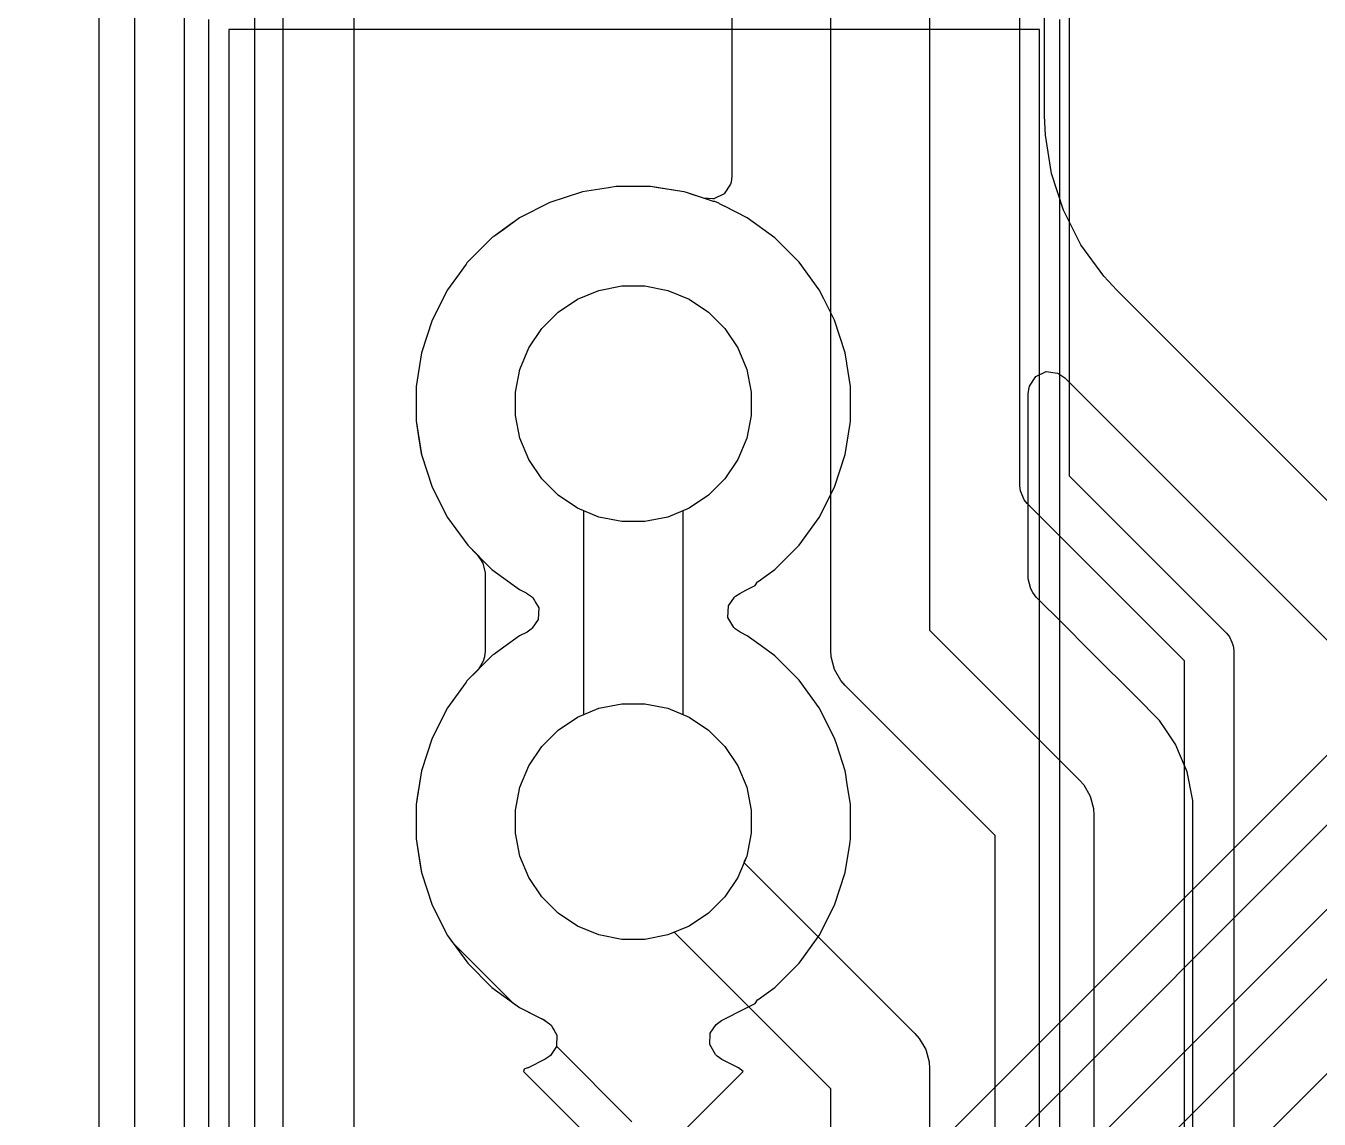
# Model space of a CAD drawing. Header units: inches. Extents: x 1.3 to 5.24, y -7.03 to -1.12.
# Drawn here: x 2.394 to 2.7035, y -4.3838 to -4.1222 of the extents above; entities that cross this region are included whole.
import ezdxf

# ---------------------------------------------------------------- set-up
doc = ezdxf.new("R2010")
doc.units = ezdxf.units.IN
doc.header["$MEASUREMENT"] = 0
for name, color, linetype, true_color in [('B.Cu', 153, 'CONTINUOUS', 0x4d7fc4), ('B.Mask', 4, 'CONTINUOUS', 0x02ffee), ('F.Cu', 13, 'CONTINUOUS', 0xc83434), ('F.Mask', 201, 'CONTINUOUS', 0xd864ff), ('F.Silkscreen', 41, 'CONTINUOUS', 0xf2eda1), ('In1.Cu', 91, 'CONTINUOUS', 0x7fc87f), ('In2.Cu', 33, 'CONTINUOUS', 0xce7d2c)]:
    doc.layers.add(name, color=color, linetype=linetype, true_color=true_color)

msp = doc.modelspace()

# ---------------------------------------------------------------- linework, layer by layer
at = {"layer": 'B.Cu', "linetype": 'CONTINUOUS'}
for p, q in [((2.5272, -4.16189), (2.51941, -4.16442)), ((2.5334, -4.16091), (2.5272, -4.16189)), ((2.53528, -4.16061), (2.5334, -4.16091)), ((2.54346, -4.16061), (2.53528, -4.16061)), ((2.53528, -4.16061), (2.53528, -4.16061)), ((2.54502, -4.16086), (2.54346, -4.16061)), ((2.54346, -4.16061), (2.54346, -4.16061)), ((2.55098, -4.1618), (2.54502, -4.16086)), ((2.55154, -4.16189), (2.55098, -4.1618)), ((2.55098, -4.1618), (2.55098, -4.1618)), ((2.55208, -4.16206), (2.55154, -4.16189)), ((2.55154, -4.16189), (2.55154, -4.16189)), ((2.55154, -4.16189), (2.55154, -4.16189)), ((2.55667, -4.16356), (2.55208, -4.16206)), ((2.55208, -4.16206), (2.55208, -4.16206)), ((2.51941, -4.16442), (2.51212, -4.16813)), ((2.55859, -4.16418), (2.55667, -4.16356)), ((2.55885, -4.16422), (2.55859, -4.16418)), ((2.55981, -4.16462), (2.55885, -4.16422)), ((2.56002, -4.16477), (2.55981, -4.16462)), ((2.5611, -4.16532), (2.56002, -4.16477)), ((2.56116, -4.16536), (2.5611, -4.16532)), ((2.56662, -4.16813), (2.56116, -4.16536)), ((2.51212, -4.16813), (2.50835, -4.17088)), ((2.57324, -4.17294), (2.56662, -4.16813)), ((2.50835, -4.17088), (2.50597, -4.1726)), ((2.50835, -4.17088), (2.50835, -4.17088)), ((2.50568, -4.17277), (2.49954, -4.17891)), ((2.50597, -4.1726), (2.50568, -4.17277)), ((2.57902, -4.17873), (2.57324, -4.17294)), ((2.49772, -4.18148), (2.49491, -4.18535)), ((2.49938, -4.1792), (2.49772, -4.18148)), ((2.49954, -4.17891), (2.49938, -4.1792)), ((2.58383, -4.18535), (2.57902, -4.17873)), ((2.53114, -4.18547), (2.53659, -4.18439)), ((2.53659, -4.18439), (2.54215, -4.18439)), ((2.54215, -4.18439), (2.5476, -4.18547)), ((2.49491, -4.18535), (2.49119, -4.19264)), ((2.52139, -4.19069), (2.52601, -4.1876)), ((2.52601, -4.1876), (2.53114, -4.18547)), ((2.5476, -4.18547), (2.55273, -4.1876)), ((2.55273, -4.1876), (2.55735, -4.19069)), ((2.58493, -4.18749), (2.58383, -4.18535)), ((2.58755, -4.19264), (2.58493, -4.18749)), ((2.51746, -4.19462), (2.52139, -4.19069)), ((2.55735, -4.19069), (2.56128, -4.19462)), ((2.49119, -4.19264), (2.48866, -4.20042)), ((2.59008, -4.20042), (2.58755, -4.19264)), ((2.51437, -4.19924), (2.51746, -4.19462)), ((2.56128, -4.19462), (2.56437, -4.19924)), ((2.51224, -4.20437), (2.51437, -4.19924)), ((2.56437, -4.19924), (2.5665, -4.20437)), ((2.48866, -4.20042), (2.48738, -4.20851)), ((2.59047, -4.20287), (2.59008, -4.20042)), ((2.59008, -4.20042), (2.59008, -4.20042)), ((2.59048, -4.20299), (2.59047, -4.20287)), ((2.59136, -4.20851), (2.59048, -4.20299)), ((2.51116, -4.20982), (2.51224, -4.20437)), ((2.5665, -4.20437), (2.56758, -4.20982)), ((2.48738, -4.20851), (2.48738, -4.21669)), ((2.59136, -4.21669), (2.59136, -4.20851)), ((2.51116, -4.21538), (2.51116, -4.20982)), ((2.56758, -4.20982), (2.56758, -4.21538)), ((2.51224, -4.22083), (2.51116, -4.21538)), ((2.56758, -4.21538), (2.5665, -4.22083)), ((2.48738, -4.21669), (2.48799, -4.22055)), ((2.59008, -4.22477), (2.59125, -4.21736)), ((2.59125, -4.21736), (2.59136, -4.21669)), ((2.48799, -4.22055), (2.48862, -4.2245)), ((2.51437, -4.22596), (2.51224, -4.22083)), ((2.5665, -4.22083), (2.56437, -4.22596)), ((2.48862, -4.2245), (2.48866, -4.22477)), ((2.48866, -4.22477), (2.49119, -4.23255)), ((2.58755, -4.23255), (2.59008, -4.22477)), ((2.51746, -4.23058), (2.51437, -4.22596)), ((2.56437, -4.22596), (2.56128, -4.23058)), ((2.52139, -4.23451), (2.51746, -4.23058)), ((2.56128, -4.23058), (2.55735, -4.23451)), ((2.49119, -4.23255), (2.49491, -4.23985)), ((2.58383, -4.23985), (2.58755, -4.23255)), ((2.52601, -4.2376), (2.52139, -4.23451)), ((2.55735, -4.23451), (2.55273, -4.2376)), ((2.49491, -4.23985), (2.49972, -4.24647)), ((2.53114, -4.23972), (2.52601, -4.2376)), ((2.53659, -4.24081), (2.53114, -4.23972)), ((2.5476, -4.23972), (2.54215, -4.24081)), ((2.55273, -4.2376), (2.5476, -4.23972)), ((2.57902, -4.24647), (2.58383, -4.23985)), ((2.54215, -4.24081), (2.53659, -4.24081)), ((2.49972, -4.24647), (2.5055, -4.25225)), ((2.57324, -4.25225), (2.57902, -4.24647)), ((2.5055, -4.25225), (2.51212, -4.25706)), ((2.56925, -4.25515), (2.57324, -4.25225)), ((2.56851, -4.2561), (2.56912, -4.25525)), ((2.56912, -4.25525), (2.56925, -4.25515)), ((2.51212, -4.25706), (2.51371, -4.25787)), ((2.51371, -4.25787), (2.51379, -4.25791)), ((2.51379, -4.25791), (2.51383, -4.25793)), ((2.51383, -4.25793), (2.51383, -4.25793)), ((2.51383, -4.25793), (2.51496, -4.25873)), ((2.51496, -4.25873), (2.51533, -4.25908)), ((2.56214, -4.26099), (2.56356, -4.25888)), ((2.56356, -4.25888), (2.56384, -4.25864)), ((2.56384, -4.25864), (2.56482, -4.25798)), ((2.56482, -4.25798), (2.56629, -4.25723)), ((2.56629, -4.25723), (2.56631, -4.25722)), ((2.56631, -4.25722), (2.56661, -4.25707)), ((2.56661, -4.25707), (2.56663, -4.25706)), ((2.56663, -4.25706), (2.56851, -4.2561)), ((2.51533, -4.25908), (2.51569, -4.25969)), ((2.51569, -4.25969), (2.51583, -4.25982)), ((2.51583, -4.25982), (2.51587, -4.26001)), ((2.51587, -4.26001), (2.51672, -4.26146)), ((2.51672, -4.26146), (2.5166, -4.2642)), ((2.56202, -4.26374), (2.56214, -4.26099)), ((2.5166, -4.2642), (2.51518, -4.26632)), ((2.56341, -4.26612), (2.56202, -4.26374)), ((2.51212, -4.26813), (2.50835, -4.27088)), ((2.51392, -4.26722), (2.51212, -4.26813)), ((2.51212, -4.26813), (2.51212, -4.26813)), ((2.5149, -4.26656), (2.51392, -4.26722)), ((2.51518, -4.26632), (2.5149, -4.26656)), ((2.56378, -4.26647), (2.56341, -4.26612)), ((2.56492, -4.26727), (2.56378, -4.26647)), ((2.56662, -4.26813), (2.56492, -4.26727)), ((2.56993, -4.27054), (2.56662, -4.26813)), ((2.50835, -4.27088), (2.50597, -4.2726)), ((2.50835, -4.27088), (2.50835, -4.27088)), ((2.57324, -4.27294), (2.56993, -4.27054)), ((2.56993, -4.27054), (2.56993, -4.27054)), ((2.50568, -4.27277), (2.49954, -4.27891)), ((2.50597, -4.2726), (2.50568, -4.27277)), ((2.57902, -4.27873), (2.57324, -4.27294)), ((2.57324, -4.27294), (2.57324, -4.27294)), ((2.49938, -4.2792), (2.49491, -4.28535)), ((2.49954, -4.27891), (2.49938, -4.2792)), ((2.58383, -4.28535), (2.57902, -4.27873)), ((2.49491, -4.28535), (2.49119, -4.29264)), ((2.52601, -4.2876), (2.53114, -4.28547)), ((2.53114, -4.28547), (2.53659, -4.28439)), ((2.53659, -4.28439), (2.54215, -4.28439)), ((2.54215, -4.28439), (2.5476, -4.28547)), ((2.5476, -4.28547), (2.55273, -4.2876)), ((2.58755, -4.29264), (2.58383, -4.28535)), ((2.58383, -4.28535), (2.58383, -4.28535)), ((2.52139, -4.29069), (2.52601, -4.2876)), ((2.55273, -4.2876), (2.55735, -4.29069)), ((2.49119, -4.29264), (2.48866, -4.30042)), ((2.51746, -4.29462), (2.52139, -4.29069)), ((2.55735, -4.29069), (2.56128, -4.29462)), ((2.58806, -4.29423), (2.58755, -4.29264)), ((2.58755, -4.29264), (2.58755, -4.29264)), ((2.58755, -4.29264), (2.58755, -4.29264)), ((2.51437, -4.29924), (2.51746, -4.29462)), ((2.56128, -4.29462), (2.56437, -4.29924)), ((2.59008, -4.30042), (2.58806, -4.29423)), ((2.51224, -4.30437), (2.51437, -4.29924)), ((2.56437, -4.29924), (2.5665, -4.30437)), ((2.48866, -4.30042), (2.48765, -4.30684)), ((2.59022, -4.30135), (2.59008, -4.30042)), ((2.59008, -4.30042), (2.59008, -4.30042)), ((2.5905, -4.30312), (2.59022, -4.30135)), ((2.51116, -4.30982), (2.51224, -4.30437)), ((2.5665, -4.30437), (2.56758, -4.30982)), ((2.59136, -4.30851), (2.5905, -4.30312)), ((2.48765, -4.30684), (2.48738, -4.30851)), ((2.48738, -4.30851), (2.48738, -4.31669)), ((2.59136, -4.31545), (2.59136, -4.30851)), ((2.51116, -4.31538), (2.51116, -4.30982)), ((2.56758, -4.30982), (2.56758, -4.31538)), ((2.48738, -4.31669), (2.48846, -4.32347)), ((2.51224, -4.32083), (2.51116, -4.31538)), ((2.56758, -4.31538), (2.5665, -4.32083)), ((2.59115, -4.31798), (2.59136, -4.31669)), ((2.59136, -4.31669), (2.59136, -4.31545)), ((2.51437, -4.32596), (2.51224, -4.32083)), ((2.5665, -4.32083), (2.56437, -4.32596)), ((2.59008, -4.32477), (2.59115, -4.31798)), ((2.48846, -4.32347), (2.48866, -4.32477)), ((2.48866, -4.32477), (2.49119, -4.33255)), ((2.51746, -4.33058), (2.51437, -4.32596)), ((2.56437, -4.32596), (2.56128, -4.33058)), ((2.58755, -4.33255), (2.59008, -4.32477)), ((2.49119, -4.33255), (2.49491, -4.33985)), ((2.52139, -4.33451), (2.51746, -4.33058)), ((2.56128, -4.33058), (2.55735, -4.33451)), ((2.58383, -4.33985), (2.58755, -4.33255)), ((2.52601, -4.3376), (2.52139, -4.33451)), ((2.55735, -4.33451), (2.55273, -4.3376)), ((2.53114, -4.33972), (2.52601, -4.3376)), ((2.55273, -4.3376), (2.5476, -4.33972)), ((2.49491, -4.33985), (2.4961, -4.34149)), ((2.4961, -4.34149), (2.51048, -4.35587)), ((2.53659, -4.34081), (2.53114, -4.33972)), ((2.54215, -4.34081), (2.53659, -4.34081)), ((2.5476, -4.33972), (2.54215, -4.34081)), ((2.57902, -4.34647), (2.58383, -4.33985)), ((2.57324, -4.35225), (2.57902, -4.34647)), ((2.56925, -4.35515), (2.57324, -4.35225)), ((2.51048, -4.35587), (2.51212, -4.35706)), ((2.51212, -4.35706), (2.51747, -4.35979)), ((2.56046, -4.3602), (2.56629, -4.35723)), ((2.56629, -4.35723), (2.56631, -4.35722)), ((2.56631, -4.35722), (2.56661, -4.35707)), ((2.56661, -4.35707), (2.56663, -4.35706)), ((2.56663, -4.35706), (2.56851, -4.3561)), ((2.56851, -4.3561), (2.56912, -4.35525)), ((2.56912, -4.35525), (2.56925, -4.35515)), ((2.51747, -4.35979), (2.51747, -4.35979)), ((2.51747, -4.35979), (2.51818, -4.36015)), ((2.51818, -4.36015), (2.51932, -4.36095)), ((2.51932, -4.36095), (2.51969, -4.3613)), ((2.55778, -4.36321), (2.55921, -4.3611)), ((2.55921, -4.3611), (2.55948, -4.36086)), ((2.55948, -4.36086), (2.56046, -4.3602)), ((2.51969, -4.3613), (2.52108, -4.36368)), ((2.52108, -4.36368), (2.52096, -4.36635)), ((2.55766, -4.36596), (2.55778, -4.36321)), ((2.52096, -4.36635), (2.539, -4.38439)), ((2.55905, -4.36834), (2.55766, -4.36596)), ((2.55942, -4.36869), (2.55905, -4.36834)), ((2.56056, -4.36949), (2.55942, -4.36869)), ((2.56454, -4.37152), (2.56056, -4.36949)), ((2.56056, -4.36949), (2.56056, -4.36949)), ((2.55112, -4.38693), (2.56569, -4.37235)), ((2.56569, -4.37235), (2.56454, -4.37152)), ((2.56454, -4.37152), (2.56454, -4.37152)), ((2.56454, -4.37152), (2.56454, -4.37152))]:
    msp.add_line(p, q, dxfattribs=at)
at = {"layer": 'B.Mask', "linetype": 'CONTINUOUS'}
for p, q in [((2.53114, -4.18547), (2.53659, -4.18439)), ((2.53659, -4.18439), (2.54215, -4.18439)), ((2.54215, -4.18439), (2.5476, -4.18547)), ((2.52139, -4.19069), (2.52601, -4.1876)), ((2.52601, -4.1876), (2.53114, -4.18547)), ((2.5476, -4.18547), (2.55273, -4.1876)), ((2.55273, -4.1876), (2.55735, -4.19069)), ((2.51746, -4.19462), (2.52139, -4.19069)), ((2.55735, -4.19069), (2.56128, -4.19462)), ((2.51437, -4.19924), (2.51746, -4.19462)), ((2.56128, -4.19462), (2.56437, -4.19924)), ((2.51224, -4.20437), (2.51437, -4.19924)), ((2.56437, -4.19924), (2.5665, -4.20437)), ((2.51116, -4.20982), (2.51224, -4.20437)), ((2.5665, -4.20437), (2.56758, -4.20982)), ((2.51116, -4.21538), (2.51116, -4.20982)), ((2.56758, -4.20982), (2.56758, -4.21538)), ((2.51224, -4.22083), (2.51116, -4.21538)), ((2.56758, -4.21538), (2.5665, -4.22083)), ((2.51437, -4.22596), (2.51224, -4.22083)), ((2.5665, -4.22083), (2.56437, -4.22596)), ((2.51746, -4.23058), (2.51437, -4.22596)), ((2.56437, -4.22596), (2.56128, -4.23058)), ((2.52139, -4.23451), (2.51746, -4.23058)), ((2.56128, -4.23058), (2.55735, -4.23451)), ((2.52601, -4.2376), (2.52139, -4.23451)), ((2.55735, -4.23451), (2.55273, -4.2376)), ((2.53114, -4.23972), (2.52601, -4.2376)), ((2.53659, -4.24081), (2.53114, -4.23972)), ((2.5476, -4.23972), (2.54215, -4.24081)), ((2.55273, -4.2376), (2.5476, -4.23972)), ((2.54215, -4.24081), (2.53659, -4.24081)), ((2.52601, -4.2876), (2.53114, -4.28547)), ((2.53114, -4.28547), (2.53659, -4.28439)), ((2.53659, -4.28439), (2.54215, -4.28439)), ((2.54215, -4.28439), (2.5476, -4.28547)), ((2.5476, -4.28547), (2.55273, -4.2876)), ((2.52139, -4.29069), (2.52601, -4.2876)), ((2.55273, -4.2876), (2.55735, -4.29069)), ((2.51746, -4.29462), (2.52139, -4.29069)), ((2.55735, -4.29069), (2.56128, -4.29462)), ((2.51437, -4.29924), (2.51746, -4.29462)), ((2.56128, -4.29462), (2.56437, -4.29924)), ((2.51224, -4.30437), (2.51437, -4.29924)), ((2.56437, -4.29924), (2.5665, -4.30437)), ((2.51116, -4.30982), (2.51224, -4.30437)), ((2.5665, -4.30437), (2.56758, -4.30982)), ((2.51116, -4.31538), (2.51116, -4.30982)), ((2.56758, -4.30982), (2.56758, -4.31538)), ((2.51224, -4.32083), (2.51116, -4.31538)), ((2.56758, -4.31538), (2.5665, -4.32083)), ((2.51437, -4.32596), (2.51224, -4.32083)), ((2.5665, -4.32083), (2.56437, -4.32596)), ((2.51746, -4.33058), (2.51437, -4.32596)), ((2.56437, -4.32596), (2.56128, -4.33058)), ((2.52139, -4.33451), (2.51746, -4.33058)), ((2.56128, -4.33058), (2.55735, -4.33451)), ((2.52601, -4.3376), (2.52139, -4.33451)), ((2.55735, -4.33451), (2.55273, -4.3376)), ((2.53114, -4.33972), (2.52601, -4.3376)), ((2.55273, -4.3376), (2.5476, -4.33972)), ((2.53659, -4.34081), (2.53114, -4.33972)), ((2.54215, -4.34081), (2.53659, -4.34081)), ((2.5476, -4.33972), (2.54215, -4.34081))]:
    msp.add_line(p, q, dxfattribs=at)
at = {"layer": 'F.Cu', "linetype": 'CONTINUOUS'}
for p, q in [((2.43189, -3.88268), (2.43189, -4.74637)), ((2.42008, -4.74882), (2.42008, -3.88512)), ((2.6378, -4.1437), (2.6378, -3.93209)), ((2.41142, -3.97638), (2.41142, -4.27165)), ((2.45553, -4.53897), (2.45553, -3.99773)), ((2.61024, -4.01575), (2.61024, -4.26676)), ((2.58661, -4.27165), (2.58661, -4.02064)), ((2.56297, -4.03287), (2.56297, -4.15818)), ((2.63798, -4.14833), (2.6378, -4.1437)), ((2.63943, -4.15749), (2.63798, -4.14833)), ((2.56277, -4.15956), (2.56262, -4.16008)), ((2.56297, -4.15818), (2.56277, -4.15956)), ((2.56297, -4.15818), (2.56297, -4.15818)), ((2.56297, -4.15818), (2.56297, -4.15818)), ((2.64229, -4.1663), (2.63943, -4.15749)), ((2.5272, -4.16189), (2.51941, -4.16442)), ((2.5334, -4.16091), (2.5272, -4.16189)), ((2.53528, -4.16061), (2.5334, -4.16091)), ((2.54346, -4.16061), (2.53528, -4.16061)), ((2.53528, -4.16061), (2.53528, -4.16061)), ((2.54483, -4.16083), (2.54346, -4.16061)), ((2.54346, -4.16061), (2.54346, -4.16061)), ((2.55098, -4.1618), (2.54483, -4.16083)), ((2.55154, -4.16189), (2.55098, -4.1618)), ((2.55098, -4.1618), (2.55098, -4.1618)), ((2.55208, -4.16206), (2.55154, -4.16189)), ((2.55154, -4.16189), (2.55154, -4.16189)), ((2.55154, -4.16189), (2.55154, -4.16189)), ((2.55344, -4.16251), (2.55208, -4.16206)), ((2.55208, -4.16206), (2.55208, -4.16206)), ((2.55572, -4.16325), (2.55344, -4.16251)), ((2.55344, -4.16251), (2.55344, -4.16251)), ((2.55344, -4.16251), (2.55344, -4.16251)), ((2.56113, -4.1624), (2.55863, -4.16354)), ((2.56262, -4.16008), (2.56113, -4.1624)), ((2.51941, -4.16442), (2.51212, -4.16813)), ((2.55616, -4.16339), (2.55572, -4.16325)), ((2.55836, -4.16358), (2.55616, -4.16339)), ((2.55863, -4.16354), (2.55836, -4.16358)), ((2.55863, -4.16354), (2.55863, -4.16354)), ((2.51113, -4.16885), (2.51013, -4.16958)), ((2.51212, -4.16813), (2.51113, -4.16885)), ((2.6465, -4.17456), (2.64229, -4.1663)), ((2.51013, -4.16958), (2.50597, -4.1726)), ((2.50568, -4.17277), (2.49954, -4.17891)), ((2.50597, -4.1726), (2.50568, -4.17277)), ((2.65194, -4.18205), (2.6465, -4.17456)), ((2.49772, -4.18148), (2.49491, -4.18535)), ((2.49938, -4.1792), (2.49772, -4.18148)), ((2.49954, -4.17891), (2.49938, -4.1792)), ((2.53114, -4.18547), (2.53659, -4.18439)), ((2.53659, -4.18439), (2.54215, -4.18439)), ((2.54215, -4.18439), (2.5476, -4.18547)), ((2.65509, -4.18546), (2.65194, -4.18205)), ((2.49491, -4.18535), (2.49119, -4.19264)), ((2.52139, -4.19069), (2.52601, -4.1876)), ((2.52601, -4.1876), (2.53114, -4.18547)), ((2.5476, -4.18547), (2.55273, -4.1876)), ((2.55273, -4.1876), (2.55735, -4.19069)), ((2.83226, -4.36262), (2.65509, -4.18546)), ((2.51746, -4.19462), (2.52139, -4.19069)), ((2.55735, -4.19069), (2.56128, -4.19462)), ((2.49119, -4.19264), (2.48866, -4.20042)), ((2.51437, -4.19924), (2.51746, -4.19462)), ((2.56128, -4.19462), (2.56437, -4.19924)), ((2.51224, -4.20437), (2.51437, -4.19924)), ((2.56437, -4.19924), (2.5665, -4.20437)), ((2.48866, -4.20042), (2.48738, -4.20851)), ((2.51116, -4.20982), (2.51224, -4.20437)), ((2.5665, -4.20437), (2.56758, -4.20982)), ((2.6342, -4.20836), (2.63569, -4.20605)), ((2.63569, -4.20605), (2.63819, -4.20491)), ((2.63819, -4.20491), (2.64091, -4.2053)), ((2.64091, -4.2053), (2.64119, -4.20542)), ((2.64119, -4.20542), (2.64261, -4.20641)), ((2.48738, -4.20851), (2.48738, -4.21669)), ((2.63388, -4.21017), (2.63408, -4.20879)), ((2.63408, -4.20879), (2.6342, -4.20836)), ((2.64261, -4.20641), (2.81937, -4.38317)), ((2.51116, -4.21538), (2.51116, -4.20982)), ((2.56758, -4.20982), (2.56758, -4.21538)), ((2.63388, -4.25453), (2.63388, -4.21017)), ((2.51224, -4.22083), (2.51116, -4.21538)), ((2.56758, -4.21538), (2.5665, -4.22083)), ((2.48738, -4.21669), (2.48866, -4.22477)), ((2.51437, -4.22596), (2.51224, -4.22083)), ((2.5665, -4.22083), (2.56437, -4.22596)), ((2.48866, -4.22477), (2.48866, -4.22477)), ((2.48866, -4.22477), (2.48866, -4.22477)), ((2.48866, -4.22477), (2.48866, -4.22477)), ((2.48866, -4.22477), (2.49119, -4.23256)), ((2.51746, -4.23058), (2.51437, -4.22596)), ((2.56437, -4.22596), (2.56128, -4.23058)), ((2.52139, -4.23451), (2.51746, -4.23058)), ((2.56128, -4.23058), (2.55735, -4.23451)), ((2.49119, -4.23256), (2.49416, -4.23838)), ((2.52601, -4.2376), (2.52139, -4.23451)), ((2.55735, -4.23451), (2.55273, -4.2376)), ((2.49416, -4.23838), (2.49491, -4.23985)), ((2.49491, -4.23985), (2.49972, -4.24647)), ((2.52756, -4.23824), (2.52601, -4.2376)), ((2.52756, -4.28696), (2.52756, -4.23824)), ((2.55273, -4.2376), (2.55118, -4.23824)), ((2.55118, -4.23824), (2.55118, -4.28696)), ((2.49972, -4.24647), (2.49972, -4.24647)), ((2.49972, -4.24647), (2.50199, -4.24874)), ((2.50199, -4.24874), (2.50282, -4.24985)), ((2.50282, -4.24985), (2.50332, -4.25076)), ((2.50332, -4.25076), (2.50392, -4.2531)), ((2.50392, -4.2531), (2.50392, -4.2718)), ((2.63448, -4.25687), (2.63388, -4.25453)), ((2.63497, -4.25778), (2.63448, -4.25687)), ((2.6358, -4.25889), (2.63497, -4.25778)), ((2.64229, -4.26538), (2.6358, -4.25889)), ((2.6358, -4.25889), (2.6358, -4.25889)), ((2.6358, -4.25889), (2.6358, -4.25889)), ((2.61024, -4.26676), (2.64615, -4.30267)), ((2.64828, -4.27137), (2.64229, -4.26538)), ((2.6604, -4.28349), (2.64828, -4.27137)), ((2.41142, -4.27165), (2.41142, -4.80315)), ((2.50343, -4.27417), (2.5022, -4.27625)), ((2.50372, -4.27318), (2.50343, -4.27417)), ((2.50392, -4.2718), (2.50372, -4.27318)), ((2.58672, -4.2732), (2.58661, -4.27165)), ((2.58751, -4.27617), (2.58672, -4.2732)), ((2.5022, -4.27625), (2.49954, -4.27891)), ((2.58905, -4.27884), (2.58751, -4.27617)), ((2.49938, -4.2792), (2.49491, -4.28535)), ((2.49954, -4.27891), (2.49938, -4.2792)), ((2.59007, -4.28001), (2.58905, -4.27884)), ((2.62598, -4.31592), (2.59007, -4.28001)), ((2.66441, -4.2875), (2.6604, -4.28349)), ((2.49491, -4.28535), (2.49119, -4.29264)), ((2.52139, -4.29069), (2.52601, -4.2876)), ((2.52601, -4.2876), (2.52756, -4.28696)), ((2.55118, -4.28696), (2.55273, -4.2876)), ((2.55273, -4.2876), (2.55735, -4.29069)), ((2.66519, -4.28829), (2.66441, -4.2875)), ((2.66533, -4.28842), (2.66519, -4.28829)), ((2.6668, -4.29062), (2.66533, -4.28842)), ((2.49119, -4.29264), (2.48866, -4.30042)), ((2.51746, -4.29462), (2.52139, -4.29069)), ((2.55735, -4.29069), (2.56128, -4.29462)), ((2.66921, -4.29423), (2.6668, -4.29062)), ((2.51437, -4.29924), (2.51746, -4.29462)), ((2.56128, -4.29462), (2.56437, -4.29924)), ((2.66924, -4.29427), (2.66921, -4.29423)), ((2.6693, -4.29445), (2.66924, -4.29427)), ((2.66987, -4.29581), (2.6693, -4.29445)), ((2.67189, -4.30068), (2.66987, -4.29581)), ((2.51224, -4.30437), (2.51437, -4.29924)), ((2.56437, -4.29924), (2.5665, -4.30437)), ((2.48866, -4.30042), (2.48738, -4.30851)), ((2.67316, -4.30711), (2.67189, -4.30068)), ((2.51116, -4.30982), (2.51224, -4.30437)), ((2.5665, -4.30437), (2.56758, -4.30982)), ((2.64615, -4.30267), (2.64717, -4.30383)), ((2.64717, -4.30383), (2.64871, -4.3065)), ((2.48738, -4.30851), (2.48738, -4.31669)), ((2.64871, -4.3065), (2.64951, -4.30948)), ((2.67325, -4.30753), (2.67316, -4.30711)), ((2.67325, -4.45514), (2.67325, -4.30753)), ((2.51116, -4.31538), (2.51116, -4.30982)), ((2.56758, -4.30982), (2.56758, -4.31538)), ((2.64951, -4.30948), (2.64961, -4.31102)), ((2.64961, -4.31102), (2.64961, -4.4685)), ((2.48738, -4.31669), (2.48866, -4.32477)), ((2.51224, -4.32083), (2.51116, -4.31538)), ((2.56758, -4.31538), (2.5665, -4.32083)), ((2.62598, -4.46361), (2.62598, -4.31592)), ((2.51437, -4.32596), (2.51224, -4.32083)), ((2.5665, -4.32083), (2.56585, -4.32238)), ((2.56585, -4.32238), (2.60678, -4.3633)), ((2.48866, -4.32477), (2.48866, -4.32477)), ((2.48866, -4.32477), (2.48866, -4.32477)), ((2.48866, -4.32477), (2.48866, -4.32477)), ((2.48866, -4.32477), (2.49119, -4.33256)), ((2.51746, -4.33058), (2.51437, -4.32596)), ((2.49119, -4.33256), (2.49347, -4.33703)), ((2.52139, -4.33451), (2.51746, -4.33058)), ((2.52601, -4.3376), (2.52139, -4.33451)), ((2.49347, -4.33703), (2.49491, -4.33985)), ((2.53114, -4.33972), (2.52601, -4.3376)), ((2.54915, -4.33908), (2.5476, -4.33972)), ((2.58661, -4.37655), (2.54915, -4.33908)), ((2.49491, -4.33985), (2.49972, -4.34647)), ((2.53659, -4.34081), (2.53114, -4.33972)), ((2.54215, -4.34081), (2.53659, -4.34081)), ((2.5476, -4.33972), (2.54215, -4.34081)), ((2.49972, -4.34647), (2.5055, -4.35225)), ((2.5055, -4.35225), (2.51212, -4.35706)), ((2.51212, -4.35706), (2.51638, -4.35923)), ((2.51638, -4.35923), (2.51816, -4.36014)), ((2.51816, -4.36014), (2.51818, -4.36015)), ((2.51818, -4.36015), (2.51818, -4.36015)), ((2.51818, -4.36015), (2.51932, -4.36095)), ((2.51932, -4.36095), (2.51969, -4.3613)), ((2.51969, -4.3613), (2.52004, -4.36191)), ((2.52004, -4.36191), (2.52018, -4.36204)), ((2.52018, -4.36204), (2.52023, -4.36223)), ((2.52023, -4.36223), (2.52108, -4.36368)), ((2.52108, -4.36368), (2.52096, -4.36642)), ((2.60678, -4.3633), (2.6078, -4.36446)), ((2.52096, -4.36642), (2.51953, -4.36854)), ((2.6078, -4.36446), (2.60934, -4.36713)), ((2.60934, -4.36713), (2.61014, -4.37011)), ((2.51828, -4.36944), (2.5142, -4.37152)), ((2.51926, -4.36878), (2.51828, -4.36944)), ((2.51953, -4.36854), (2.51926, -4.36878)), ((2.61014, -4.37011), (2.61024, -4.37165)), ((2.51328, -4.3718), (2.51305, -4.37235)), ((2.51305, -4.37235), (2.52762, -4.38693)), ((2.51399, -4.37154), (2.51328, -4.3718)), ((2.51403, -4.37162), (2.51399, -4.37154)), ((2.5142, -4.37152), (2.51403, -4.37162)), ((2.61024, -4.37165), (2.61024, -4.44882)), ((2.58661, -4.44393), (2.58661, -4.37655))]:
    msp.add_line(p, q, dxfattribs=at)
at = {"layer": 'F.Mask', "linetype": 'CONTINUOUS'}
for p, q in [((2.53114, -4.18547), (2.53659, -4.18439)), ((2.53659, -4.18439), (2.54215, -4.18439)), ((2.54215, -4.18439), (2.5476, -4.18547)), ((2.52139, -4.19069), (2.52601, -4.1876)), ((2.52601, -4.1876), (2.53114, -4.18547)), ((2.5476, -4.18547), (2.55273, -4.1876)), ((2.55273, -4.1876), (2.55735, -4.19069)), ((2.51746, -4.19462), (2.52139, -4.19069)), ((2.55735, -4.19069), (2.56128, -4.19462)), ((2.51437, -4.19924), (2.51746, -4.19462)), ((2.56128, -4.19462), (2.56437, -4.19924)), ((2.51224, -4.20437), (2.51437, -4.19924)), ((2.56437, -4.19924), (2.5665, -4.20437)), ((2.51116, -4.20982), (2.51224, -4.20437)), ((2.5665, -4.20437), (2.56758, -4.20982)), ((2.51116, -4.21538), (2.51116, -4.20982)), ((2.56758, -4.20982), (2.56758, -4.21538)), ((2.51224, -4.22083), (2.51116, -4.21538)), ((2.56758, -4.21538), (2.5665, -4.22083)), ((2.51437, -4.22596), (2.51224, -4.22083)), ((2.5665, -4.22083), (2.56437, -4.22596)), ((2.51746, -4.23058), (2.51437, -4.22596)), ((2.56437, -4.22596), (2.56128, -4.23058)), ((2.52139, -4.23451), (2.51746, -4.23058)), ((2.56128, -4.23058), (2.55735, -4.23451)), ((2.52601, -4.2376), (2.52139, -4.23451)), ((2.55735, -4.23451), (2.55273, -4.2376)), ((2.53114, -4.23972), (2.52601, -4.2376)), ((2.53659, -4.24081), (2.53114, -4.23972)), ((2.5476, -4.23972), (2.54215, -4.24081)), ((2.55273, -4.2376), (2.5476, -4.23972)), ((2.54215, -4.24081), (2.53659, -4.24081)), ((2.52601, -4.2876), (2.53114, -4.28547)), ((2.53114, -4.28547), (2.53659, -4.28439)), ((2.53659, -4.28439), (2.54215, -4.28439)), ((2.54215, -4.28439), (2.5476, -4.28547)), ((2.5476, -4.28547), (2.55273, -4.2876)), ((2.52139, -4.29069), (2.52601, -4.2876)), ((2.55273, -4.2876), (2.55735, -4.29069)), ((2.51746, -4.29462), (2.52139, -4.29069)), ((2.55735, -4.29069), (2.56128, -4.29462)), ((2.51437, -4.29924), (2.51746, -4.29462)), ((2.56128, -4.29462), (2.56437, -4.29924)), ((2.51224, -4.30437), (2.51437, -4.29924)), ((2.56437, -4.29924), (2.5665, -4.30437)), ((2.51116, -4.30982), (2.51224, -4.30437)), ((2.5665, -4.30437), (2.56758, -4.30982)), ((2.51116, -4.31538), (2.51116, -4.30982)), ((2.56758, -4.30982), (2.56758, -4.31538)), ((2.51224, -4.32083), (2.51116, -4.31538)), ((2.56758, -4.31538), (2.5665, -4.32083)), ((2.51437, -4.32596), (2.51224, -4.32083)), ((2.5665, -4.32083), (2.56437, -4.32596)), ((2.51746, -4.33058), (2.51437, -4.32596)), ((2.56437, -4.32596), (2.56128, -4.33058)), ((2.52139, -4.33451), (2.51746, -4.33058)), ((2.56128, -4.33058), (2.55735, -4.33451)), ((2.52601, -4.3376), (2.52139, -4.33451)), ((2.55735, -4.33451), (2.55273, -4.3376)), ((2.53114, -4.33972), (2.52601, -4.3376)), ((2.55273, -4.3376), (2.5476, -4.33972)), ((2.53659, -4.34081), (2.53114, -4.33972)), ((2.54215, -4.34081), (2.53659, -4.34081)), ((2.5476, -4.33972), (2.54215, -4.34081))]:
    msp.add_line(p, q, dxfattribs=at)
at = {"layer": 'F.Silkscreen', "linetype": 'CONTINUOUS'}
for p, q in [((2.4378, -4.50453), (2.4378, -4.12067)), ((2.64134, -4.12067), (2.64134, -4.50453)), ((2.44252, -4.12303), (2.44252, -4.50217)), ((2.63661, -4.12303), (2.44252, -4.12303)), ((2.63661, -4.50217), (2.63661, -4.12303))]:
    msp.add_line(p, q, dxfattribs=at)
at = {"layer": 'In1.Cu', "linetype": 'CONTINUOUS'}
for p, q in [((2.44882, -4.44393), (2.44882, -3.95669)), ((2.47244, -3.95669), (2.47244, -4.44882)), ((2.6437, -3.95669), (2.6437, -4.22984)), ((2.63189, -4.23228), (2.63189, -3.95914)), ((2.53114, -4.18547), (2.53659, -4.18439)), ((2.53659, -4.18439), (2.54215, -4.18439)), ((2.54215, -4.18439), (2.5476, -4.18547)), ((2.52139, -4.19069), (2.52601, -4.1876)), ((2.52601, -4.1876), (2.53114, -4.18547)), ((2.5476, -4.18547), (2.55273, -4.1876)), ((2.55273, -4.1876), (2.55735, -4.19069)), ((2.51746, -4.19462), (2.52139, -4.19069)), ((2.55735, -4.19069), (2.56128, -4.19462)), ((2.51437, -4.19924), (2.51746, -4.19462)), ((2.56128, -4.19462), (2.56437, -4.19924)), ((2.51224, -4.20437), (2.51437, -4.19924)), ((2.56437, -4.19924), (2.5665, -4.20437)), ((2.51116, -4.20982), (2.51224, -4.20437)), ((2.5665, -4.20437), (2.56758, -4.20982)), ((2.51116, -4.21538), (2.51116, -4.20982)), ((2.56758, -4.20982), (2.56758, -4.21538)), ((2.51224, -4.22083), (2.51116, -4.21538)), ((2.56758, -4.21538), (2.5665, -4.22083)), ((2.51437, -4.22596), (2.51224, -4.22083)), ((2.5665, -4.22083), (2.56437, -4.22596)), ((2.51746, -4.23058), (2.51437, -4.22596)), ((2.56437, -4.22596), (2.56128, -4.23058)), ((2.52139, -4.23451), (2.51746, -4.23058)), ((2.56128, -4.23058), (2.55735, -4.23451)), ((2.6437, -4.22984), (2.68134, -4.26748)), ((2.632, -4.23344), (2.63189, -4.23228)), ((2.63288, -4.23556), (2.632, -4.23344)), ((2.52601, -4.2376), (2.52139, -4.23451)), ((2.55735, -4.23451), (2.55273, -4.2376)), ((2.63362, -4.23646), (2.63288, -4.23556)), ((2.67126, -4.2741), (2.63362, -4.23646)), ((2.53114, -4.23972), (2.52601, -4.2376)), ((2.53659, -4.24081), (2.53114, -4.23972)), ((2.5476, -4.23972), (2.54215, -4.24081)), ((2.55273, -4.2376), (2.5476, -4.23972)), ((2.54215, -4.24081), (2.53659, -4.24081)), ((2.68134, -4.26748), (2.68208, -4.26837)), ((2.68208, -4.26837), (2.68259, -4.26962)), ((2.68259, -4.26962), (2.68296, -4.2705)), ((2.68296, -4.2705), (2.68307, -4.27165)), ((2.67126, -4.52511), (2.67126, -4.2741)), ((2.68307, -4.27165), (2.68307, -4.52756)), ((2.52601, -4.2876), (2.53114, -4.28547)), ((2.53114, -4.28547), (2.53659, -4.28439)), ((2.53659, -4.28439), (2.54215, -4.28439)), ((2.54215, -4.28439), (2.5476, -4.28547)), ((2.5476, -4.28547), (2.55273, -4.2876)), ((2.52139, -4.29069), (2.52601, -4.2876)), ((2.55273, -4.2876), (2.55735, -4.29069)), ((2.51746, -4.29462), (2.52139, -4.29069)), ((2.55735, -4.29069), (2.56128, -4.29462)), ((2.51437, -4.29924), (2.51746, -4.29462)), ((2.56128, -4.29462), (2.56437, -4.29924)), ((2.51224, -4.30437), (2.51437, -4.29924)), ((2.56437, -4.29924), (2.5665, -4.30437)), ((2.51116, -4.30982), (2.51224, -4.30437)), ((2.5665, -4.30437), (2.56758, -4.30982)), ((2.51116, -4.31538), (2.51116, -4.30982)), ((2.56758, -4.30982), (2.56758, -4.31538)), ((2.51224, -4.32083), (2.51116, -4.31538)), ((2.56758, -4.31538), (2.5665, -4.32083)), ((2.51437, -4.32596), (2.51224, -4.32083)), ((2.5665, -4.32083), (2.56437, -4.32596)), ((2.51746, -4.33058), (2.51437, -4.32596)), ((2.56437, -4.32596), (2.56128, -4.33058)), ((2.52139, -4.33451), (2.51746, -4.33058)), ((2.56128, -4.33058), (2.55735, -4.33451)), ((2.52601, -4.3376), (2.52139, -4.33451)), ((2.55735, -4.33451), (2.55273, -4.3376)), ((2.53114, -4.33972), (2.52601, -4.3376)), ((2.55273, -4.3376), (2.5476, -4.33972)), ((2.53659, -4.34081), (2.53114, -4.33972)), ((2.54215, -4.34081), (2.53659, -4.34081)), ((2.5476, -4.33972), (2.54215, -4.34081))]:
    msp.add_line(p, q, dxfattribs=at)
at = {"layer": 'In2.Cu', "linetype": 'CONTINUOUS'}
for p, q in [((2.53114, -4.18547), (2.53659, -4.18439)), ((2.53659, -4.18439), (2.54215, -4.18439)), ((2.54215, -4.18439), (2.5476, -4.18547)), ((2.52139, -4.19069), (2.52601, -4.1876)), ((2.52601, -4.1876), (2.53114, -4.18547)), ((2.5476, -4.18547), (2.55273, -4.1876)), ((2.55273, -4.1876), (2.55735, -4.19069)), ((2.34263, -4.65945), (2.81334, -4.18874)), ((2.51746, -4.19462), (2.52139, -4.19069)), ((2.55735, -4.19069), (2.56128, -4.19462)), ((2.51437, -4.19924), (2.51746, -4.19462)), ((2.56128, -4.19462), (2.56437, -4.19924)), ((2.81996, -4.19882), (2.34925, -4.66953)), ((2.51224, -4.20437), (2.51437, -4.19924)), ((2.56437, -4.19924), (2.5665, -4.20437)), ((2.51116, -4.20982), (2.51224, -4.20437)), ((2.5665, -4.20437), (2.56758, -4.20982)), ((2.51116, -4.21538), (2.51116, -4.20982)), ((2.56758, -4.20982), (2.56758, -4.21538)), ((2.51224, -4.22083), (2.51116, -4.21538)), ((2.56758, -4.21538), (2.5665, -4.22083)), ((2.51437, -4.22596), (2.51224, -4.22083)), ((2.5665, -4.22083), (2.56437, -4.22596)), ((2.51746, -4.23058), (2.51437, -4.22596)), ((2.56437, -4.22596), (2.56128, -4.23058)), ((2.34007, -4.69882), (2.81078, -4.22811)), ((2.52139, -4.23451), (2.51746, -4.23058)), ((2.56128, -4.23058), (2.55735, -4.23451)), ((2.52601, -4.2376), (2.52139, -4.23451)), ((2.55735, -4.23451), (2.55273, -4.2376)), ((2.81741, -4.23819), (2.3467, -4.7089)), ((2.53114, -4.23972), (2.52601, -4.2376)), ((2.53659, -4.24081), (2.53114, -4.23972)), ((2.5476, -4.23972), (2.54215, -4.24081)), ((2.55273, -4.2376), (2.5476, -4.23972)), ((2.54215, -4.24081), (2.53659, -4.24081)), ((2.34007, -4.73819), (2.83047, -4.24779)), ((2.52601, -4.2876), (2.53114, -4.28547)), ((2.53114, -4.28547), (2.53659, -4.28439)), ((2.53659, -4.28439), (2.54215, -4.28439)), ((2.54215, -4.28439), (2.5476, -4.28547)), ((2.5476, -4.28547), (2.55273, -4.2876)), ((2.52139, -4.29069), (2.52601, -4.2876)), ((2.55273, -4.2876), (2.55735, -4.29069)), ((2.51746, -4.29462), (2.52139, -4.29069)), ((2.55735, -4.29069), (2.56128, -4.29462)), ((2.51437, -4.29924), (2.51746, -4.29462)), ((2.56128, -4.29462), (2.56437, -4.29924)), ((2.51224, -4.30437), (2.51437, -4.29924)), ((2.56437, -4.29924), (2.5665, -4.30437)), ((2.51116, -4.30982), (2.51224, -4.30437)), ((2.5665, -4.30437), (2.56758, -4.30982)), ((2.51116, -4.31538), (2.51116, -4.30982)), ((2.56758, -4.30982), (2.56758, -4.31538)), ((2.51224, -4.32083), (2.51116, -4.31538)), ((2.56758, -4.31538), (2.5665, -4.32083)), ((2.51437, -4.32596), (2.51224, -4.32083)), ((2.5665, -4.32083), (2.56437, -4.32596)), ((2.51746, -4.33058), (2.51437, -4.32596)), ((2.56437, -4.32596), (2.56128, -4.33058)), ((2.52139, -4.33451), (2.51746, -4.33058)), ((2.56128, -4.33058), (2.55735, -4.33451)), ((2.52601, -4.3376), (2.52139, -4.33451)), ((2.55735, -4.33451), (2.55273, -4.3376)), ((2.53114, -4.33972), (2.52601, -4.3376)), ((2.55273, -4.3376), (2.5476, -4.33972)), ((2.53659, -4.34081), (2.53114, -4.33972)), ((2.54215, -4.34081), (2.53659, -4.34081)), ((2.5476, -4.33972), (2.54215, -4.34081))]:
    msp.add_line(p, q, dxfattribs=at)

doc.saveas('drawing.dxf')
